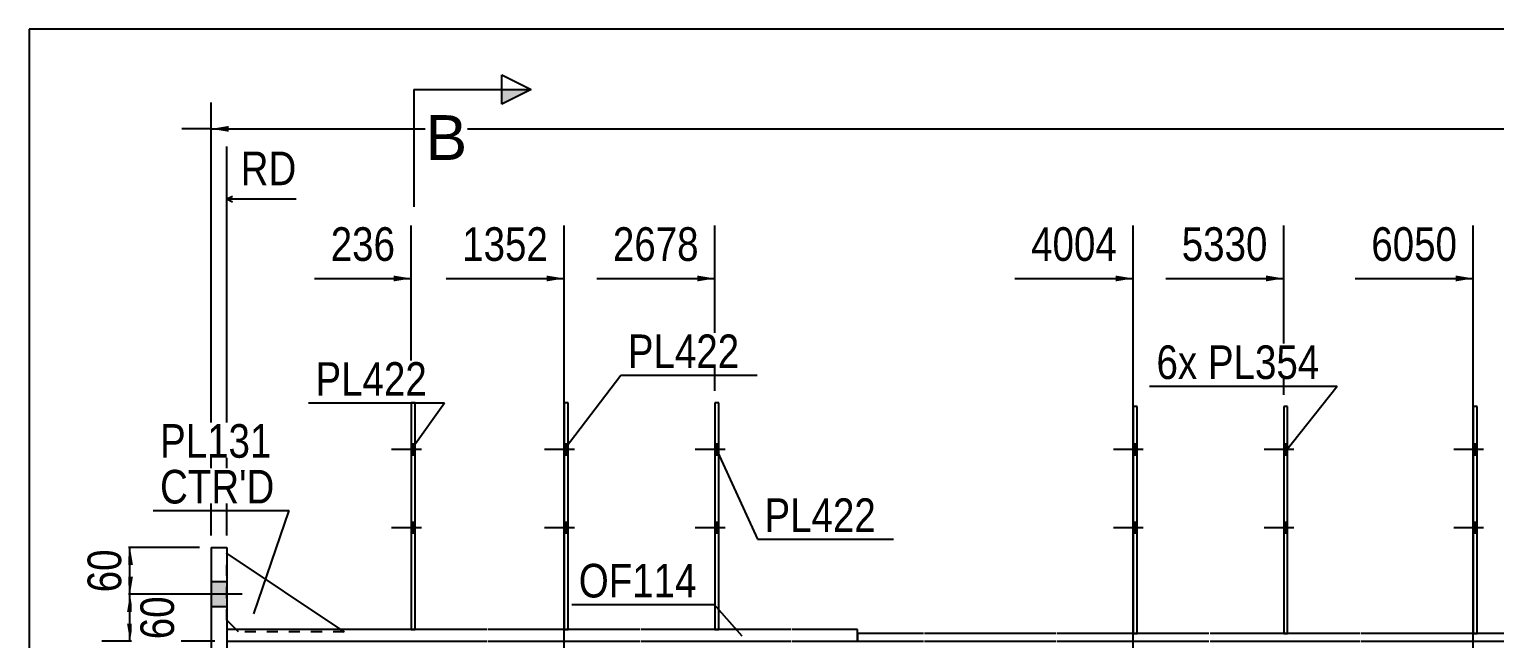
# Model space of a CAD drawing. Header units: millimetres. Extents: x -19 to 383, y -195 to 82.
# Drawn here: x -16.8 to 108, y 30.2 to 82.2 of the extents above; entities that cross this region are included whole.
import ezdxf

# ---------------------------------------------------------------- set-up
doc = ezdxf.new("R2010")
doc.units = ezdxf.units.MM
doc.linetypes.add('DXK_LINE_DOT1', pattern=[1.8814, 0.9407, -0.9407])
doc.styles.add('Arial', font='ARIAL.TTF', dxfattribs={"height": 0.2})
doc.styles.add('Arial Narrow', font='ARIALN.TTF', dxfattribs={"height": 0.2})

# ---------------------------------------------------------------- blocks, each defined once
blk = doc.blocks.new('Unknown-623514905-1211')
at = {"color": 5, "linetype": 'Continuous'}
for p, q in [((383.18, 82.16), (-16.82, 82.16)), ((-16.82, 82.16), (-16.82, -194.84))]:
    blk.add_line(p, q, dxfattribs=at)
blk = doc.blocks.new('Part-623514905-1767 - 1232')
at = {"color": 2, "linetype": 'Continuous'}
for p, q in [((106.53, 50), (106.2, 50)), ((106.2, 50), (106.2, 30.67)), ((106.53, 30.67), (106.53, 50))]:
    blk.add_line(p, q, dxfattribs=at)
at = {"color": 7, "linetype": 'DXK_LINE_DOT1'}
blk.add_line((106.2, 30.67), (106.53, 30.67), dxfattribs=at)
blk = doc.blocks.new('Bolt-623514905-1268 - 1232')
at = {"linetype": 'Continuous'}
for points in [[(77.55, 45.87), (77.55, 46.8), (77.22, 46.8), (77.22, 45.87)], [(77.55, 45.87), (77.55, 46.8), (77.22, 46.8), (77.22, 45.87)], [(77.55, 39.2), (77.55, 40.13), (77.22, 40.13), (77.22, 39.2)], [(77.55, 39.2), (77.55, 40.13), (77.22, 40.13), (77.22, 39.2)]]:
    blk.add_hatch(color=3, dxfattribs=at).paths.add_polyline_path(points)
at = {"color": 3, "linetype": 'Continuous'}
for p, q in [((78.08, 46.33), (75.55, 46.33)), ((78.08, 46.33), (75.55, 46.33)), ((77.55, 46.8), (77.22, 46.8)), ((77.55, 46.8), (77.22, 46.8)), ((77.55, 45.87), (77.22, 45.87)), ((77.55, 45.87), (77.22, 45.87)), ((77.55, 40.13), (77.22, 40.13)), ((77.55, 40.13), (77.22, 40.13)), ((78.08, 39.67), (75.55, 39.67)), ((78.08, 39.67), (75.55, 39.67)), ((77.55, 39.2), (77.22, 39.2)), ((77.55, 39.2), (77.22, 39.2))]:
    blk.add_line(p, q, dxfattribs=at)
blk = doc.blocks.new('Bolt-623514905-1269 - 1232')
at = {"linetype": 'Continuous'}
for points in [[(29.08, 45.87), (29.08, 46.8), (28.75, 46.8), (28.75, 45.87)], [(29.08, 45.87), (29.08, 46.8), (28.75, 46.8), (28.75, 45.87)], [(29.08, 39.2), (29.08, 40.13), (28.75, 40.13), (28.75, 39.2)], [(29.08, 39.2), (29.08, 40.13), (28.75, 40.13), (28.75, 39.2)]]:
    blk.add_hatch(color=3, dxfattribs=at).paths.add_polyline_path(points)
at = {"color": 3, "linetype": 'Continuous'}
for p, q in [((29.62, 46.33), (27.08, 46.33)), ((29.62, 46.33), (27.08, 46.33)), ((29.08, 46.8), (28.75, 46.8)), ((29.08, 46.8), (28.75, 46.8)), ((29.08, 45.87), (28.75, 45.87)), ((29.08, 45.87), (28.75, 45.87)), ((29.08, 40.13), (28.75, 40.13)), ((29.08, 40.13), (28.75, 40.13)), ((29.62, 39.67), (27.08, 39.67)), ((29.62, 39.67), (27.08, 39.67)), ((29.08, 39.2), (28.75, 39.2)), ((29.08, 39.2), (28.75, 39.2))]:
    blk.add_line(p, q, dxfattribs=at)
blk = doc.blocks.new('Part-623514905-1644 - 1232')
at = {"color": 2, "linetype": 'Continuous'}
for p, q in [((0, 37.47), (9.7, 31)), ((0, 31.8), (0.8, 31))]:
    blk.add_line(p, q, dxfattribs=at)
at = {"color": 7, "linetype": 'DXK_LINE_DOT1'}
for p, q in [((0, 31.8), (0, 37.47)), ((1, 30.8), (0.8, 31)), ((10, 30.8), (1, 30.8)), ((9.7, 31), (10, 30.8))]:
    blk.add_line(p, q, dxfattribs=at)
blk = doc.blocks.new('Bolt-623514905-1270 - 1232')
at = {"linetype": 'Continuous'}
for points in [[(-1.33, 35.07), (-1.33, 32.93), (0, 32.93), (0, 35.07)], [(-1.33, 35.07), (-1.33, 32.93), (0, 32.93), (0, 35.07)], [(-1.33, 25.73), (-1.33, 23.6), (0, 23.6), (0, 25.73)], [(-1.33, 25.73), (-1.33, 23.6), (0, 23.6), (0, 25.73)], [(-1.33, 17.73), (-1.33, 15.6), (0, 15.6), (0, 17.73)], [(-1.33, 17.73), (-1.33, 15.6), (0, 15.6), (0, 17.73)], [(-1.33, 9.73), (-1.33, 7.6), (0, 7.6), (0, 9.73)], [(-1.33, 9.73), (-1.33, 7.6), (0, 7.6), (0, 9.73)], [(-1.33, -7.6), (-1.33, -9.73), (0, -9.73), (0, -7.6)], [(-1.33, -7.6), (-1.33, -9.73), (0, -9.73), (0, -7.6)], [(-1.33, -15.6), (-1.33, -17.73), (0, -17.73), (0, -15.6)], [(-1.33, -15.6), (-1.33, -17.73), (0, -17.73), (0, -15.6)], [(-1.33, -23.6), (-1.33, -25.73), (0, -25.73), (0, -23.6)], [(-1.33, -23.6), (-1.33, -25.73), (0, -25.73), (0, -23.6)], [(-1.33, -32.93), (-1.33, -35.07), (0, -35.07), (0, -32.93)], [(-1.33, -32.93), (-1.33, -35.07), (0, -35.07), (0, -32.93)]]:
    blk.add_hatch(color=3, dxfattribs=at).paths.add_polyline_path(points)
at = {"color": 3, "linetype": 'Continuous'}
for p, q in [((0, 35.07), (-1.33, 35.07)), ((0, 35.07), (-1.33, 35.07)), ((1.32, 34), (-6.67, 34)), ((1.32, 34), (-6.67, 34)), ((0, 32.93), (-1.33, 32.93)), ((0, 32.93), (-1.33, 32.93)), ((0, 25.73), (-1.33, 25.73)), ((0, 25.73), (-1.33, 25.73)), ((1.32, 24.67), (-6.67, 24.67)), ((1.32, 24.67), (-6.67, 24.67)), ((0, 23.6), (-1.33, 23.6)), ((0, 23.6), (-1.33, 23.6)), ((0, 17.73), (-1.33, 17.73)), ((0, 17.73), (-1.33, 17.73)), ((1.32, 16.67), (-6.67, 16.67)), ((1.32, 16.67), (-6.67, 16.67)), ((0, 15.6), (-1.33, 15.6)), ((0, 15.6), (-1.33, 15.6)), ((0, 9.73), (-1.33, 9.73)), ((0, 9.73), (-1.33, 9.73)), ((1.32, 8.67), (-6.67, 8.67)), ((1.32, 8.67), (-6.67, 8.67)), ((0, 7.6), (-1.33, 7.6)), ((0, 7.6), (-1.33, 7.6)), ((1.32, -8.67), (-6.67, -8.67)), ((1.32, -8.67), (-6.67, -8.67)), ((0, -7.6), (-1.33, -7.6)), ((0, -7.6), (-1.33, -7.6)), ((0, -9.73), (-1.33, -9.73)), ((0, -9.73), (-1.33, -9.73)), ((0, -15.6), (-1.33, -15.6)), ((0, -15.6), (-1.33, -15.6)), ((1.32, -16.67), (-6.67, -16.67)), ((1.32, -16.67), (-6.67, -16.67)), ((0, -17.73), (-1.33, -17.73)), ((0, -17.73), (-1.33, -17.73)), ((0, -23.6), (-1.33, -23.6)), ((0, -23.6), (-1.33, -23.6)), ((1.32, -24.67), (-6.67, -24.67)), ((1.32, -24.67), (-6.67, -24.67)), ((0, -25.73), (-1.33, -25.73)), ((0, -25.73), (-1.33, -25.73)), ((0, -32.93), (-1.33, -32.93)), ((0, -32.93), (-1.33, -32.93)), ((1.32, -34), (-6.67, -34)), ((1.32, -34), (-6.67, -34)), ((0, -35.07), (-1.33, -35.07)), ((0, -35.07), (-1.33, -35.07))]:
    blk.add_line(p, q, dxfattribs=at)
blk = doc.blocks.new('Part-623514905-1294 - 1232')
at = {"color": 2, "linetype": 'Continuous'}
for p, q in [((22.18, 31), (0, 31)), ((0, 30), (22.18, 30)), ((35.22, 31), (22.28, 31)), ((22.28, 30), (35.22, 30)), ((48.05, 31), (35.32, 31)), ((35.32, 30), (48.05, 30)), ((53.75, 31), (48.15, 31)), ((48.15, 30), (53.75, 30)), ((53.75, 30), (53.75, 31))]:
    blk.add_line(p, q, dxfattribs=at)
at = {"color": 7, "linetype": 'DXK_LINE_DOT1'}
blk.add_line((0, 31), (0, 30), dxfattribs=at)
blk = doc.blocks.new('Part-623514905-1316 - 1232')
at = {"color": 2, "linetype": 'Continuous'}
for p, q in [((53.75, 30.67), (53.75, 30)), ((59.35, 30.67), (53.75, 30.67)), ((53.75, 30), (59.35, 30)), ((70.65, 30.67), (59.45, 30.67)), ((59.45, 30), (70.65, 30)), ((83.68, 30.67), (70.75, 30.67)), ((70.75, 30), (83.68, 30)), ((96.52, 30.67), (83.78, 30.67)), ((83.78, 30), (96.52, 30)), ((112.67, 30.67), (96.62, 30.67)), ((96.62, 30), (112.67, 30)), ((125.5, 30.67), (112.77, 30.67)), ((112.77, 30), (125.5, 30)), ((138.53, 30.67), (125.6, 30.67)), ((125.6, 30), (138.53, 30)), ((151.37, 30.67), (138.63, 30.67)), ((138.63, 30), (151.37, 30)), ((157.07, 30.67), (151.47, 30.67)), ((151.47, 30), (157.07, 30))]:
    blk.add_line(p, q, dxfattribs=at)
at = {"color": 7, "linetype": 'DXK_LINE_DOT1'}
blk.add_line((157.07, 30), (157.07, 30.67), dxfattribs=at)
blk = doc.blocks.new('Part-623514905-1794 - 1232')
at = {"color": 2, "linetype": 'Continuous'}
for p, q in [((16.05, 50.33), (15.72, 50.33)), ((15.72, 50.33), (15.72, 31)), ((16.05, 31), (16.05, 50.33))]:
    blk.add_line(p, q, dxfattribs=at)
at = {"color": 7, "linetype": 'DXK_LINE_DOT1'}
blk.add_line((15.72, 31), (16.05, 31), dxfattribs=at)
blk = doc.blocks.new('Bolt-623514905-1844 - 1232')
at = {"linetype": 'Continuous'}
for points in [[(106.53, 45.87), (106.53, 46.8), (106.2, 46.8), (106.2, 45.87)], [(106.53, 45.87), (106.53, 46.8), (106.2, 46.8), (106.2, 45.87)], [(106.53, 39.2), (106.53, 40.13), (106.2, 40.13), (106.2, 39.2)], [(106.53, 39.2), (106.53, 40.13), (106.2, 40.13), (106.2, 39.2)]]:
    blk.add_hatch(color=3, dxfattribs=at).paths.add_polyline_path(points)
at = {"color": 3, "linetype": 'Continuous'}
for p, q in [((107.07, 46.33), (104.53, 46.33)), ((107.07, 46.33), (104.53, 46.33)), ((106.53, 46.8), (106.2, 46.8)), ((106.53, 46.8), (106.2, 46.8)), ((106.53, 45.87), (106.2, 45.87)), ((106.53, 45.87), (106.2, 45.87)), ((106.53, 40.13), (106.2, 40.13)), ((106.53, 40.13), (106.2, 40.13)), ((107.07, 39.67), (104.53, 39.67)), ((107.07, 39.67), (104.53, 39.67)), ((106.53, 39.2), (106.2, 39.2)), ((106.53, 39.2), (106.2, 39.2))]:
    blk.add_line(p, q, dxfattribs=at)
blk = doc.blocks.new('Part-623514905-1610 - 1232')
at = {"color": 2, "linetype": 'Continuous'}
for p, q in [((-1.33, 38), (0, 38)), ((-1.33, 38), (-1.33, -38)), ((0, 38), (0, -38)), ((-1.33, -38), (0, -38))]:
    blk.add_line(p, q, dxfattribs=at)
blk = doc.blocks.new('Part-623514905-1799 - 1232')
at = {"color": 2, "linetype": 'Continuous'}
for p, q in [((41.92, 50.33), (41.58, 50.33)), ((41.58, 50.33), (41.58, 31)), ((41.92, 31), (41.92, 50.33))]:
    blk.add_line(p, q, dxfattribs=at)
at = {"color": 7, "linetype": 'DXK_LINE_DOT1'}
blk.add_line((41.58, 31), (41.92, 31), dxfattribs=at)
blk = doc.blocks.new('Part-623514905-1804 - 1232')
at = {"color": 2, "linetype": 'Continuous'}
for p, q in [((90.38, 50), (90.05, 50)), ((90.05, 50), (90.05, 30.67)), ((90.38, 30.67), (90.38, 50))]:
    blk.add_line(p, q, dxfattribs=at)
at = {"color": 7, "linetype": 'DXK_LINE_DOT1'}
blk.add_line((90.05, 30.67), (90.38, 30.67), dxfattribs=at)
blk = doc.blocks.new('Part-623514905-1834 - 1232')
at = {"color": 2, "linetype": 'Continuous'}
for p, q in [((77.55, 50), (77.22, 50)), ((77.22, 50), (77.22, 30.67)), ((77.55, 30.67), (77.55, 50))]:
    blk.add_line(p, q, dxfattribs=at)
at = {"color": 7, "linetype": 'DXK_LINE_DOT1'}
blk.add_line((77.22, 30.67), (77.55, 30.67), dxfattribs=at)
blk = doc.blocks.new('Part-623514905-1839 - 1232')
at = {"color": 2, "linetype": 'Continuous'}
for p, q in [((29.08, 50.33), (28.75, 50.33)), ((28.75, 50.33), (28.75, 31)), ((29.08, 31), (29.08, 50.33))]:
    blk.add_line(p, q, dxfattribs=at)
at = {"color": 7, "linetype": 'DXK_LINE_DOT1'}
blk.add_line((28.75, 31), (29.08, 31), dxfattribs=at)
blk = doc.blocks.new('Bolt-623514905-1840 - 1232')
at = {"linetype": 'Continuous'}
for points in [[(90.38, 45.87), (90.38, 46.8), (90.05, 46.8), (90.05, 45.87)], [(90.38, 45.87), (90.38, 46.8), (90.05, 46.8), (90.05, 45.87)], [(90.38, 39.2), (90.38, 40.13), (90.05, 40.13), (90.05, 39.2)], [(90.38, 39.2), (90.38, 40.13), (90.05, 40.13), (90.05, 39.2)]]:
    blk.add_hatch(color=3, dxfattribs=at).paths.add_polyline_path(points)
at = {"color": 3, "linetype": 'Continuous'}
for p, q in [((90.92, 46.33), (88.38, 46.33)), ((90.92, 46.33), (88.38, 46.33)), ((90.38, 46.8), (90.05, 46.8)), ((90.38, 46.8), (90.05, 46.8)), ((90.38, 45.87), (90.05, 45.87)), ((90.38, 45.87), (90.05, 45.87)), ((90.38, 40.13), (90.05, 40.13)), ((90.38, 40.13), (90.05, 40.13)), ((90.92, 39.67), (88.38, 39.67)), ((90.92, 39.67), (88.38, 39.67)), ((90.38, 39.2), (90.05, 39.2)), ((90.38, 39.2), (90.05, 39.2))]:
    blk.add_line(p, q, dxfattribs=at)
blk = doc.blocks.new('Bolt-623514905-1841 - 1232')
at = {"linetype": 'Continuous'}
for points in [[(41.92, 45.87), (41.92, 46.8), (41.58, 46.8), (41.58, 45.87)], [(41.92, 45.87), (41.92, 46.8), (41.58, 46.8), (41.58, 45.87)], [(41.92, 39.2), (41.92, 40.13), (41.58, 40.13), (41.58, 39.2)], [(41.92, 39.2), (41.92, 40.13), (41.58, 40.13), (41.58, 39.2)]]:
    blk.add_hatch(color=3, dxfattribs=at).paths.add_polyline_path(points)
at = {"color": 3, "linetype": 'Continuous'}
for p, q in [((42.45, 46.33), (39.92, 46.33)), ((42.45, 46.33), (39.92, 46.33)), ((41.92, 46.8), (41.58, 46.8)), ((41.92, 46.8), (41.58, 46.8)), ((41.92, 45.87), (41.58, 45.87)), ((41.92, 45.87), (41.58, 45.87)), ((41.92, 40.13), (41.58, 40.13)), ((41.92, 40.13), (41.58, 40.13)), ((42.45, 39.67), (39.92, 39.67)), ((42.45, 39.67), (39.92, 39.67)), ((41.92, 39.2), (41.58, 39.2)), ((41.92, 39.2), (41.58, 39.2))]:
    blk.add_line(p, q, dxfattribs=at)
blk = doc.blocks.new('Bolt-623514905-1842 - 1232')
at = {"linetype": 'Continuous'}
for points in [[(16.05, 45.87), (16.05, 46.8), (15.72, 46.8), (15.72, 45.87)], [(16.05, 45.87), (16.05, 46.8), (15.72, 46.8), (15.72, 45.87)], [(16.05, 39.2), (16.05, 40.13), (15.72, 40.13), (15.72, 39.2)], [(16.05, 39.2), (16.05, 40.13), (15.72, 40.13), (15.72, 39.2)]]:
    blk.add_hatch(color=3, dxfattribs=at).paths.add_polyline_path(points)
at = {"color": 3, "linetype": 'Continuous'}
for p, q in [((16.58, 46.33), (14.05, 46.33)), ((16.58, 46.33), (14.05, 46.33)), ((16.05, 46.8), (15.72, 46.8)), ((16.05, 46.8), (15.72, 46.8)), ((16.05, 45.87), (15.72, 45.87)), ((16.05, 45.87), (15.72, 45.87)), ((16.05, 40.13), (15.72, 40.13)), ((16.05, 40.13), (15.72, 40.13)), ((16.58, 39.67), (14.05, 39.67)), ((16.58, 39.67), (14.05, 39.67)), ((16.05, 39.2), (15.72, 39.2)), ((16.05, 39.2), (15.72, 39.2))]:
    blk.add_line(p, q, dxfattribs=at)
blk = doc.blocks.new('StraightDimension-623514905-2224 - 1232')
at = {"linetype": 'Continuous'}
for points in [[(-8.49, 32.5), (-8.24, 34), (-7.99, 32.5)], [(-7.99, 31.5), (-8.24, 30), (-8.49, 31.5)]]:
    blk.add_hatch(color=7, dxfattribs=at).paths.add_polyline_path(points)
at = {"color": 7, "linetype": 'Continuous'}
for p, q in [((-1, 34), (-10.64, 34)), ((-8.24, 30), (-8.24, 34)), ((-1, 30), (-10.64, 30))]:
    blk.add_line(p, q, dxfattribs=at)
at = {"color": 0}
blk.add_wipeout([(-3.89, 34.43), (-8.09, 34.43), (-8.09, 29.57), (-3.89, 29.57)], dxfattribs=at)
at = {"color": 3, "style": 'Arial Narrow'}
blk.add_text('60', height=2.863, rotation=90.0002, dxfattribs=at).set_placement((-4.49, 30.17))
blk = doc.blocks.new('StraightDimension-623514905-9303 - 1232')
at = {"linetype": 'Continuous'}
blk.add_hatch(color=7, dxfattribs=at).paths.add_polyline_path([(75.72, 61.17), (77.22, 60.92), (75.72, 60.67)])
at = {"color": 7, "linetype": 'Continuous'}
for p, q in [((77.22, -24.33), (77.22, 65.42)), ((67.15, 60.92), (77.22, 60.92))]:
    blk.add_line(p, q, dxfattribs=at)
at = {"color": 0}
blk.add_wipeout([(76.44, 61.82), (76.44, 66.02), (67.93, 66.02), (67.93, 61.82)], dxfattribs=at)
at = {"color": 3, "style": 'Arial Narrow'}
blk.add_text('4004', height=2.863, dxfattribs=at).set_placement((68.53, 62.42))
blk = doc.blocks.new('StraightDimension-623514905-2131 - 1232')
at = {"linetype": 'Continuous'}
for points in [[(-8.49, 36.5), (-8.24, 38), (-7.99, 36.5)], [(-7.99, 35.5), (-8.24, 34), (-8.49, 35.5)]]:
    blk.add_hatch(color=7, dxfattribs=at).paths.add_polyline_path(points)
at = {"color": 7, "linetype": 'Continuous'}
for p, q in [((-2.33, 38), (-10.49, 38)), ((-8.24, 34), (-8.24, 38)), ((-1, 34), (-10.49, 34))]:
    blk.add_line(p, q, dxfattribs=at)
at = {"color": 0}
blk.add_wipeout([(-8.39, 38.43), (-12.59, 38.43), (-12.59, 33.57), (-8.39, 33.57)], dxfattribs=at)
at = {"color": 3, "style": 'Arial Narrow'}
blk.add_text('60', height=2.863, rotation=90.0002, dxfattribs=at).set_placement((-8.99, 34.17))
blk = doc.blocks.new('StraightDimension-623514905-2441 - 1232')
at = {"linetype": 'Continuous'}
blk.add_hatch(color=7, dxfattribs=at).paths.add_polyline_path([(0.17, 73.42), (-1.33, 73.67), (0.17, 73.92)])
at = {"color": 7, "linetype": 'Continuous'}
for p, q in [((-1.33, 39), (-1.33, 75.92)), ((-1.33, 73.67), (-3.83, 73.67)), ((-1.33, 73.67), (365.97, 73.67))]:
    blk.add_line(p, q, dxfattribs=at)
blk = doc.blocks.new('StraightDimension-623514905-9302 - 1232')
at = {"linetype": 'Continuous'}
blk.add_hatch(color=7, dxfattribs=at).paths.add_polyline_path([(88.55, 61.17), (90.05, 60.92), (88.55, 60.67)])
at = {"color": 7, "linetype": 'Continuous'}
for p, q in [((90.05, 51), (90.05, 65.42)), ((79.99, 60.92), (90.05, 60.92))]:
    blk.add_line(p, q, dxfattribs=at)
at = {"color": 0}
blk.add_wipeout([(89.28, 61.82), (89.28, 66.02), (80.76, 66.02), (80.76, 61.82)], dxfattribs=at)
at = {"color": 3, "style": 'Arial Narrow'}
blk.add_text('5330', height=2.863, dxfattribs=at).set_placement((81.36, 62.42))
blk = doc.blocks.new('StraightDimension-623514905-9301 - 1232')
at = {"linetype": 'Continuous'}
blk.add_hatch(color=7, dxfattribs=at).paths.add_polyline_path([(104.7, 61.17), (106.2, 60.92), (104.7, 60.67)])
at = {"color": 7, "linetype": 'Continuous'}
for p, q in [((106.2, -24.33), (106.2, 65.42)), ((96.14, 60.92), (106.2, 60.92))]:
    blk.add_line(p, q, dxfattribs=at)
at = {"color": 0}
blk.add_wipeout([(105.43, 61.82), (105.43, 66.02), (96.91, 66.02), (96.91, 61.82)], dxfattribs=at)
at = {"color": 3, "style": 'Arial Narrow'}
blk.add_text('6050', height=2.863, dxfattribs=at).set_placement((97.51, 62.42))
blk = doc.blocks.new('StraightDimension-623514905-9304 - 1232')
at = {"linetype": 'Continuous'}
blk.add_hatch(color=7, dxfattribs=at).paths.add_polyline_path([(40.08, 61.17), (41.58, 60.92), (40.08, 60.67)])
at = {"color": 7, "linetype": 'Continuous'}
for p, q in [((41.58, 51.33), (41.58, 65.42)), ((31.52, 60.92), (41.58, 60.92))]:
    blk.add_line(p, q, dxfattribs=at)
at = {"color": 0}
blk.add_wipeout([(40.81, 61.82), (40.81, 66.02), (32.3, 66.02), (32.3, 61.82)], dxfattribs=at)
at = {"color": 3, "style": 'Arial Narrow'}
blk.add_text('2678', height=2.863, dxfattribs=at).set_placement((32.9, 62.42))
blk = doc.blocks.new('StraightDimension-623514905-9305 - 1232')
at = {"linetype": 'Continuous'}
blk.add_hatch(color=7, dxfattribs=at).paths.add_polyline_path([(27.25, 61.17), (28.75, 60.92), (27.25, 60.67)])
at = {"color": 7, "linetype": 'Continuous'}
for p, q in [((28.75, -24.33), (28.75, 65.42)), ((18.69, 60.92), (28.75, 60.92))]:
    blk.add_line(p, q, dxfattribs=at)
at = {"color": 0}
blk.add_wipeout([(27.98, 61.82), (27.98, 66.02), (19.46, 66.02), (19.46, 61.82)], dxfattribs=at)
at = {"color": 3, "style": 'Arial Narrow'}
blk.add_text('1352', height=2.863, dxfattribs=at).set_placement((20.06, 62.42))
blk = doc.blocks.new('StraightDimension-623514905-9306 - 1232')
at = {"linetype": 'Continuous'}
blk.add_hatch(color=7, dxfattribs=at).paths.add_polyline_path([(14.22, 61.17), (15.72, 60.92), (14.22, 60.67)])
at = {"color": 7, "linetype": 'Continuous'}
for p, q in [((15.72, 51.33), (15.72, 65.42)), ((7.48, 60.92), (15.72, 60.92))]:
    blk.add_line(p, q, dxfattribs=at)
at = {"color": 0, "linetype": 'Continuous'}
blk.add_wipeout([(6.53, 68.27), (6.53, 72.47), (0.59, 72.47), (0.59, 68.27)], dxfattribs=at)
at = {"color": 0}
blk.add_wipeout([(14.94, 61.82), (14.94, 66.02), (8.26, 66.02), (8.26, 61.82)], dxfattribs=at)
at = {"color": 7, "linetype": 'Continuous'}
for p, q in [((0, 39), (0, 72.17)), ((0.5, 67.92), (0, 67.67)), ((0.5, 67.42), (0, 67.67)), ((5.93, 67.67), (0, 67.67))]:
    blk.add_line(p, q, dxfattribs=at)
at = {"color": 3, "linetype": 'Continuous', "style": 'Arial Narrow'}
blk.add_text('RD', height=2.863, dxfattribs=at).set_placement((1.19, 68.87))
at = {"color": 3, "style": 'Arial Narrow'}
blk.add_text('236', height=2.863, dxfattribs=at).set_placement((8.86, 62.42))
blk = doc.blocks.new('Mark-623514905-1640 - 1232')
at = {"color": 0}
for points in [[(3.82, 45.64), (3.82, 48.64), (-5.68, 48.64), (-5.68, 45.64)], [(4.07, 41.74), (4.07, 44.74), (-5.68, 44.74), (-5.68, 41.74)]]:
    blk.add_wipeout(points, dxfattribs=at)
for points in [[(3.82, 45.64), (3.82, 48.64), (-5.68, 48.64), (-5.68, 45.64)], [(4.07, 41.74), (4.07, 44.74), (-5.68, 44.74), (-5.68, 41.74)]]:
    blk.add_wipeout(points, dxfattribs=at)
at = {"color": 7, "linetype": 'Continuous'}
for p in [(-6.28, 41.14), (2.3, 32.34)]:
    blk.add_line(p, (5.32, 41.14), dxfattribs=at)
at = {"color": 3, "style": 'Arial Narrow'}
blk.add_text('PL131', height=2.863, dxfattribs=at).set_placement((-5.68, 45.64))
at = {"color": 1, "style": 'Arial Narrow'}
blk.add_text("CTR'D", height=2.863, dxfattribs=at).set_placement((-5.68, 41.74))
blk = doc.blocks.new('Mark-623514905-1790 - 1232')
at = {"color": 0}
blk.add_wipeout([(17.06, 50.92), (17.06, 53.92), (7.56, 53.92), (7.56, 50.92)], dxfattribs=at)
blk.add_wipeout([(17.06, 50.92), (17.06, 53.92), (7.56, 53.92), (7.56, 50.92)], dxfattribs=at)
at = {"color": 7, "linetype": 'Continuous'}
for p in [(6.96, 50.32), (15.8, 46.44)]:
    blk.add_line(p, (18.56, 50.32), dxfattribs=at)
at = {"color": 3, "style": 'Arial Narrow'}
blk.add_text('PL422', height=2.863, dxfattribs=at).set_placement((7.56, 50.92))
blk = doc.blocks.new('Mark-623514905-1290 - 1232')
at = {"color": 7, "linetype": 'Continuous'}
blk.add_line((43.92, 30.42), (41.54, 33.13), dxfattribs=at)
at = {"color": 0}
blk.add_wipeout([(40.04, 33.73), (40.04, 36.73), (29.99, 36.73), (29.99, 33.73)], dxfattribs=at)
blk.add_wipeout([(40.04, 33.73), (40.04, 36.73), (29.99, 36.73), (29.99, 33.73)], dxfattribs=at)
at = {"color": 7, "linetype": 'Continuous'}
blk.add_line((29.39, 33.13), (41.54, 33.13), dxfattribs=at)
at = {"color": 3, "style": 'Arial Narrow'}
blk.add_text('OF114', height=2.863, dxfattribs=at).set_placement((29.99, 33.73))
blk = doc.blocks.new('Mark-623514905-1795 - 1232')
at = {"color": 0}
blk.add_wipeout([(55.31, 39.31), (55.31, 42.31), (45.81, 42.31), (45.81, 39.31)], dxfattribs=at)
blk.add_wipeout([(55.31, 39.31), (55.31, 42.31), (45.81, 42.31), (45.81, 39.31)], dxfattribs=at)
at = {"color": 7, "linetype": 'Continuous'}
for p, q in [((41.67, 46.44), (45.21, 38.71)), ((45.21, 38.71), (56.81, 38.71))]:
    blk.add_line(p, q, dxfattribs=at)
at = {"color": 3, "style": 'Arial Narrow'}
blk.add_text('PL422', height=2.863, dxfattribs=at).set_placement((45.81, 39.31))
blk = doc.blocks.new('Mark-623514905-1835 - 1232')
at = {"color": 0}
blk.add_wipeout([(43.68, 53.28), (43.68, 56.28), (34.17, 56.28), (34.17, 53.28)], dxfattribs=at)
blk.add_wipeout([(43.68, 53.28), (43.68, 56.28), (34.17, 56.28), (34.17, 53.28)], dxfattribs=at)
at = {"color": 7, "linetype": 'Continuous'}
for p, q in [((28.84, 46.44), (33.57, 52.68)), ((33.57, 52.68), (45.18, 52.68))]:
    blk.add_line(p, q, dxfattribs=at)
at = {"color": 3, "style": 'Arial Narrow'}
blk.add_text('PL422', height=2.863, dxfattribs=at).set_placement((34.17, 53.28))
blk = doc.blocks.new('SectionMark-623514905-2451 - 1232')
at = {"linetype": 'Continuous'}
for points in [[(23.43, 75.77), (23.43, 77.02), (25.93, 77.02)], [(23.43, -51.64), (23.43, -50.39), (25.93, -51.64)]]:
    blk.add_hatch(color=30, dxfattribs=at).paths.add_polyline_path(points)
at = {"color": 30, "linetype": 'Continuous'}
for p, q in [((23.43, 75.77), (23.43, 78.27)), ((23.43, 78.27), (25.93, 77.02)), ((15.93, 77.02), (15.93, 67.02)), ((15.93, 77.02), (25.93, 77.02)), ((25.93, 77.02), (23.43, 75.77)), ((15.93, -51.64), (15.93, -41.64)), ((25.93, -51.64), (23.43, -50.39)), ((23.43, -50.39), (23.43, -52.89)), ((15.93, -51.64), (25.93, -51.64)), ((25.93, -51.64), (23.43, -52.89))]:
    blk.add_line(p, q, dxfattribs=at)
at = {"color": 0, "linetype": 'Continuous'}
for points in [[(20.49, 71.02), (20.49, 75.02), (16.93, 75.02), (16.93, 71.02)], [(20.49, -49.64), (20.49, -45.64), (16.93, -45.64), (16.93, -49.64)]]:
    blk.add_wipeout(points, dxfattribs=at)
at = {"color": 96, "linetype": 'Continuous', "style": 'Arial'}
for p in [(16.93, 71.02), (16.93, -49.64)]:
    blk.add_text('B', height=3.82, dxfattribs=at).set_placement(p)
blk = doc.blocks.new('MarkSet-623514905-2496 - 1232')
at = {"color": 0}
for points in [[(82.69, 52.35), (82.69, 55.35), (79.21, 55.35), (79.21, 52.35)], [(93.09, 52.35), (93.09, 55.35), (83.59, 55.35), (83.59, 52.35)]]:
    blk.add_wipeout(points, dxfattribs=at)
for points in [[(82.69, 52.35), (82.69, 55.35), (79.21, 55.35), (79.21, 52.35)], [(93.09, 52.35), (93.09, 55.35), (83.59, 55.35), (83.59, 52.35)]]:
    blk.add_wipeout(points, dxfattribs=at)
at = {"color": 7, "linetype": 'Continuous'}
for p in [(78.61, 51.75), (90.14, 46.11)]:
    blk.add_line(p, (94.59, 51.75), dxfattribs=at)
at = {"color": 3, "style": 'Arial Narrow'}
for s, p in [('6x', (79.21, 52.35)), ('PL354', (83.59, 52.35))]:
    blk.add_text(s, height=2.863, dxfattribs=at).set_placement(p)

msp = doc.modelspace()

# ---------------------------------------------------------------- block references
for name in ['Unknown-623514905-1211', 'Part-623514905-1794 - 1232', 'Part-623514905-1839 - 1232', 'Part-623514905-1799 - 1232', 'Part-623514905-1834 - 1232', 'Part-623514905-1804 - 1232', 'Part-623514905-1767 - 1232', 'Bolt-623514905-1842 - 1232', 'Bolt-623514905-1269 - 1232', 'Bolt-623514905-1841 - 1232', 'Bolt-623514905-1268 - 1232', 'Bolt-623514905-1840 - 1232', 'Bolt-623514905-1844 - 1232', 'Part-623514905-1610 - 1232', 'Part-623514905-1644 - 1232', 'Bolt-623514905-1270 - 1232', 'Part-623514905-1294 - 1232', 'Part-623514905-1316 - 1232']:
    msp.add_blockref(name, (0, 0))

# ---------------------------------------------------------------- next in the draw order: block references
for name in ['StraightDimension-623514905-9303 - 1232', 'Mark-623514905-1290 - 1232', 'StraightDimension-623514905-2224 - 1232']:
    msp.add_blockref(name, (0, 0))

# ---------------------------------------------------------------- next in the draw order: block references
msp.add_blockref('StraightDimension-623514905-2131 - 1232', (0, 0))

# ---------------------------------------------------------------- next in the draw order: block references
msp.add_blockref('StraightDimension-623514905-2441 - 1232', (0, 0))

# ---------------------------------------------------------------- next in the draw order: block references
for name in ['StraightDimension-623514905-9306 - 1232', 'StraightDimension-623514905-9305 - 1232', 'StraightDimension-623514905-9304 - 1232', 'StraightDimension-623514905-9302 - 1232', 'StraightDimension-623514905-9301 - 1232', 'Mark-623514905-1795 - 1232']:
    msp.add_blockref(name, (0, 0))

# ---------------------------------------------------------------- next in the draw order: block references
for name in ['Mark-623514905-1835 - 1232', 'MarkSet-623514905-2496 - 1232', 'Mark-623514905-1790 - 1232', 'Mark-623514905-1640 - 1232']:
    msp.add_blockref(name, (0, 0))

# ---------------------------------------------------------------- next in the draw order: block references
msp.add_blockref('SectionMark-623514905-2451 - 1232', (0, 0))

doc.saveas('drawing.dxf')
